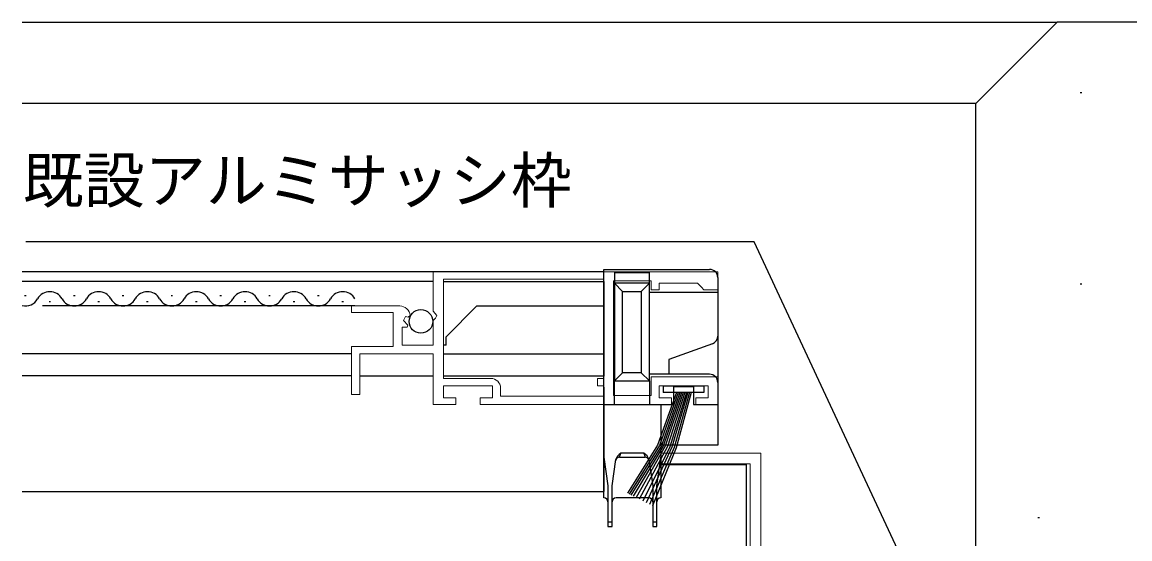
# Model space of a CAD drawing. Units: millimetres, scale not verified. Extents: x -437 to 438, y -281 to 279.
# Drawn here: x 226 to 362.1, y -34.3 to 29.2 of the extents above; entities that cross this region are included whole.
import ezdxf
from ezdxf.enums import TextEntityAlignment as Align

# ---------------------------------------------------------------- set-up
doc = ezdxf.new("R2010")
doc.units = ezdxf.units.MM
doc.header["$LTSCALE"] = 2
doc.layers.add('0-2_YKK_11', color=7, linetype='Continuous', lineweight=18)
for name, color, linetype in [('0-4_YKK_12', 2, 'Continuous'), ('0-5_YKK_13', 4, 'Continuous'), ('0-7_YKK_D', 6, 'Continuous'), ('0-9_YSS_K', 3, 'Continuous'), ('0-A_YSS_KE', 3, 'Continuous')]:
    doc.layers.add(name, color=color, linetype=linetype)
doc.styles.add('ＭＳ ゴシック', font='')
doc.styles.get('ＭＳ ゴシック').set_extended_font_data('MS Gothic')

msp = doc.modelspace()

# ---------------------------------------------------------------- linework, layer by layer
at = {"layer": '0-2_YKK_11'}
for points in [[(276.5, -1.5), (311.5, -1.5), (311.5, -3.7), (309.8, -3.7), (309.5, -3.4), (309, -2.9), (304.3, -2.9), (304.3, -3.7), (303.3, -3.7), (303.3, -2.6), (298.7, -2.6), (298.7, -16.7), (303.3, -16.7), (303.3, -14.4), (311.5, -14.4), (311.5, -17.8), (308.8, -17.8), (308.8, -17), (310.3, -17), (310.3, -15.5), (304.3, -15.5), (304.3, -17), (305.8, -17), (305.8, -17.8), (282.3, -17.8), (282.3, -17), (283.8, -17), (283.8, -15.5), (277.8, -15.5), (277.8, -17), (279.3, -17), (279.3, -17.8), (276.5, -17.8), (276.5, -11.6), (267.5, -11.6), (267.5, -16.6), (266.5, -16.6), (266.5, -10.7), (271.6, -10.7), (271.6, -6.5)], [(273.699, -6.882), (273.448, -7.093), (273.129, -7.008), (272.859, -7.476), (273.424, -8.041), (273.317, -8.3), (272.7, -8.3), (272.7, -10.5), (276.5, -10.5), (276.5, -7.5), (276.8, -7.2), (276.953, -6.871), (276.5, -6.331), (276.5, -1.5)], [(297.5, -2.4), (277.8, -2.4), (277.8, -14.6), (283.6, -14.6)], [(284.8, -15.8), (284.8, -16.8), (297.5, -16.8), (297.5, -15.5), (296.7, -15.5), (296.7, -14.6), (297.5, -14.6), (297.5, -2.4)], [(271.6, -6.5), (266.5, -6.5), (266.5, -5.7), (272.405, -5.7)]]:
    msp.add_lwpolyline(points, dxfattribs=at)
at = {"layer": '0-2_YKK_11', "color": 211}
for points in [[(323.5, -93.9), (323.2, -94.2), (322.9, -94.5), (317.5, -94.5), (317.5, -84.6), (324.2, -84.6), (324.2, -52.6), (327.8, -52.6), (327.8, -50.1), (326.9, -50.1), (326.9, -51.7), (323.4, -51.7), (323.4, -44.7), (326.9, -44.7), (326.9, -47.1), (327.8, -47.1), (327.8, -43.6), (317, -43.6), (317, -38.8), (316.8, -38.6), (316.8, -23.8), (304.5, -23.8), (304.5, -25.1), (315.5, -25.1)], [(315.5, -25.1), (315.5, -83.8)]]:
    msp.add_lwpolyline(points, dxfattribs=at)
at = {"layer": '0-2_YKK_11'}
for centre, radius, start, end in [((272.405, -7), 1.3, 5.2159, 90.00002), ((283.6, -15.8), 1.2, 0.00001, 89.99999)]:
    msp.add_arc(centre, radius, start, end, dxfattribs=at)
at = {"layer": '0-4_YKK_12'}
for p, q in [((297.503, -1.5), (226, -1.5)), ((276.5, -2.7), (226, -2.7)), ((277.8, -2.7), (297.503, -2.7)), ((297.503, -2.692), (297.502, -14.327)), ((226.5, -4.44), (226.3, -4.44)), ((229.5, -5.2), (229.3, -5.2)), ((232.5, -4.44), (232.3, -4.44)), ((235.5, -5.2), (235.3, -5.2)), ((238.5, -4.44), (238.3, -4.44)), ((241.5, -5.2), (241.3, -5.2)), ((244.5, -4.44), (244.3, -4.44)), ((247.5, -5.2), (247.3, -5.2)), ((250.5, -4.44), (250.3, -4.44)), ((253.5, -5.2), (253.3, -5.2)), ((256.5, -4.44), (256.3, -4.44)), ((259.5, -5.2), (259.3, -5.2)), ((262.5, -4.44), (262.3, -4.44)), ((265.5, -5.2), (265.3, -5.2)), ((266.9, -5.7), (228.5, -5.7)), ((278.1, -9.5), (281.9, -5.7)), ((281.9, -5.7), (297.502, -5.7)), ((278.1, -10.5), (278.1, -9.5)), ((278.1, -10.5), (277.8, -10.5)), ((266.5, -11.6), (226, -11.6)), ((277.8, -11.6), (297.501, -11.6)), ((266.5, -14.3), (226, -14.3)), ((267.5, -14.3), (276.5, -14.3)), ((277.8, -14.3), (297.501, -14.3)), ((297.5, -15.7), (297.5, -28.5)), ((304.5, -25.2), (315, -25.2)), ((315, -25.2), (315, -74.86)), ((226, -28.5), (297.5, -28.5))]:
    msp.add_line(p, q, dxfattribs=at)
for centre, start, end in [((229.4, -5.658), 29.20254, 150.79746), ((235.4, -5.658), 29.20254, 150.79746), ((241.4, -5.658), 29.20254, 150.79746), ((247.4, -5.658), 29.20254, 150.79746), ((253.4, -5.658), 29.20254, 150.79746), ((259.4, -5.658), 29.20254, 150.79746), ((265.4, -5.658), 29.20254, 150.79746), ((226.4, -3.982), 256.53957, 330.79746), ((232.4, -3.982), 209.20254, 330.79746), ((238.4, -3.982), 209.20254, 330.79746), ((244.4, -3.982), 209.20254, 330.79746), ((250.4, -3.982), 209.20254, 330.79746), ((256.4, -3.982), 209.20254, 330.79746), ((262.4, -3.982), 209.20254, 330.79746)]:
    msp.add_arc(centre, 1.718, start, end, dxfattribs=at)
at = {"layer": '0-5_YKK_13'}
for p, q in [((297.502, -1.2), (310.502, -1.2)), ((297.502, -17.8), (297.502, -1.2)), ((298.802, -1.6), (303.102, -1.6)), ((298.802, -1.6), (298.802, -2.9)), ((303.102, -2.9), (303.102, -1.6)), ((311.502, -2.2), (311.502, -4)), ((298.802, -2.9), (299.802, -3.9)), ((298.802, -2.9), (298.802, -14.9)), ((303.102, -2.9), (298.802, -2.9)), ((299.802, -13.9), (299.802, -3.9)), ((299.802, -3.9), (302.102, -3.9)), ((303.102, -2.9), (302.102, -3.9)), ((302.102, -3.9), (302.102, -13.9)), ((303.102, -14.9), (303.102, -2.9)), ((303.102, -4), (311.502, -4)), ((311.502, -4), (311.502, -9.4)), ((311.502, -9.4), (311.502, -15.1)), ((310.844, -10.339), (305.502, -12.284)), ((305.502, -12.284), (305.502, -14.1)), ((299.802, -13.9), (298.802, -14.9)), ((298.802, -14.9), (303.102, -14.9)), ((298.802, -17.8), (298.802, -14.9)), ((302.102, -13.9), (299.802, -13.9)), ((302.102, -13.9), (303.102, -14.9)), ((305.502, -14.1), (303.102, -14.1)), ((303.102, -14.9), (303.102, -17.8)), ((310.502, -14.1), (305.502, -14.1)), ((304.8, -15.5), (304.8, -16.35)), ((306.102, -15.6), (308.502, -15.6)), ((306.102, -17.8), (306.102, -15.6)), ((308.502, -15.6), (308.502, -17.8)), ((311.502, -15.1), (311.502, -17.8)), ((297.502, -24.3), (297.502, -17.8)), ((297.502, -17.8), (304.502, -17.8)), ((304.502, -17.8), (304.502, -24.3)), ((304.502, -17.8), (306.102, -17.8)), ((308.502, -17.8), (311.502, -17.8)), ((311.502, -17.8), (311.502, -22.8)), ((311.502, -22.8), (304.502, -22.8)), ((297.502, -24.3), (298.002, -27.8)), ((297.502, -29.3), (297.502, -24.3)), ((299.436, -24.3), (299.579, -23.8)), ((299.436, -24.3), (302.569, -24.3)), ((302.426, -23.8), (299.579, -23.8)), ((302.426, -23.8), (302.569, -24.3)), ((304.502, -24.3), (304.502, -29.3)), ((298.502, -27.8), (298.96, -24.595)), ((298.002, -27.8), (298.002, -32.3)), ((298.502, -32.3), (298.502, -27.8)), ((303.002, -29.3), (299.002, -29.3)), ((298.502, -32.3), (298.002, -32.3)), ((303.502, -32.3), (303.502, -32.8)), ((304.002, -32.3), (303.502, -32.3))]:
    msp.add_line(p, q, dxfattribs=at)
for points in [[(304.8, -15.5), (309.8, -15.5), (309.8, -16.35), (304.8, -16.35)], [(306.44, -16.35), (304.112, -22.804), (300.402, -28.735)], [(306.64, -16.35), (304.331, -22.863), (300.599, -28.829)], [(306.84, -16.35), (304.572, -22.912), (300.825, -28.948)], [(307.04, -16.35), (304.808, -22.94), (301.083, -29.078)], [(307.24, -16.35), (305.053, -22.951), (301.459, -29.268)], [(307.44, -16.35), (305.322, -22.997), (301.845, -29.461)], [(307.64, -16.35), (305.626, -23.035), (302.304, -29.693)], [(307.84, -16.35), (305.867, -23.062), (302.719, -29.902)], [(308.04, -16.35), (306.153, -23.109), (303.103, -30.095)], [(308.24, -16.35), (306.397, -23.142), (303.465, -30.277)], [(304.002, -32.3), (304.002, -27.8), (304.502, -24.3)], [(303.044, -24.595), (303.502, -27.8), (303.502, -32.3)], [(298.002, -32.3), (298.002, -32.8), (298.502, -32.8), (298.502, -32.3)], [(303.502, -32.8), (304.002, -32.8), (304.002, -32.3)]]:
    msp.add_lwpolyline(points, dxfattribs=at)
msp.add_circle((275.014, -7.6), 1.45, dxfattribs=at)
for centre, radius, start, end in [((310.502, -2.2), 1, 0, 90), ((310.502, -9.4), 1, 290, 0), ((310.502, -15.1), 1, 0, 90), ((299.436, -24.8), 0.5, 90, 171.8699), ((300.392, -25.071), 1.509, 122.61963, 161.62012), ((301.612, -25.071), 1.509, 18.37988, 57.38037), ((302.569, -24.8), 0.5, 8.1301, 90), ((297.502, -29.8), 0.5, 0, 90), ((299.002, -29.8), 0.5, 90, 180), ((303.002, -29.8), 0.5, 0, 90), ((304.502, -29.8), 0.5, 90, 180)]:
    msp.add_arc(centre, radius, start, end, dxfattribs=at)
at = {"layer": '0-7_YKK_D'}
msp.add_lwpolyline([(342.1, -53.8), (341.022, -51.489), (315.986, 2.2), (226.443, 2.2)], dxfattribs=at)
at = {"layer": '0-9_YSS_K'}
for p, q in [((226, 29.203), (353.2, 29.203)), ((356.056, 20.544), (356.256, 20.544)), ((343.2, 19.203), (226, 19.203)), ((356.056, -2.972), (356.256, -2.972)), ((350.83, -31.714), (351.03, -31.714))]:
    msp.add_line(p, q, dxfattribs=at)
at = {"layer": '0-A_YSS_KE'}
for p in [(343.2, 19.203), (413.2, 29.203)]:
    msp.add_line(p, (353.2, 29.203), dxfattribs=at)
msp.add_lwpolyline([(353.2, -53.8), (353.2, -43.8), (343.2, -43.8), (343.2, 19.203)], dxfattribs=at)

# ---------------------------------------------------------------- texts
at = {"layer": '0-7_YKK_D', "style": 'ＭＳ ゴシック'}
msp.add_text('既設アルミサッシ枠', height=5.499, dxfattribs=at).set_placement((226.069, 5.35), align=Align.BOTTOM_LEFT)

doc.saveas('drawing.dxf')
